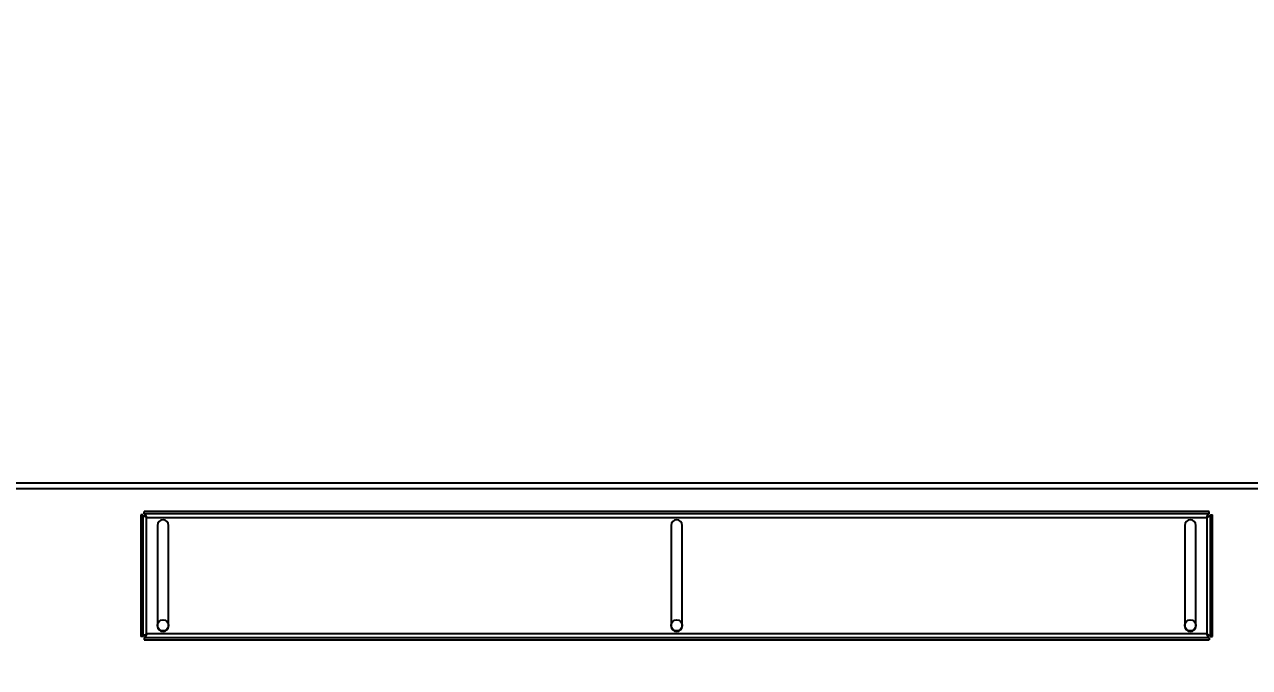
# Model space of a CAD drawing. Header units: inches. Extents: x 908 to 1218, y 246 to 442.
# Drawn here: x 1028 to 1055.42, y 329.59 to 343.99 of the extents above; entities that cross this region are included whole.
import ezdxf
from ezdxf import colors
from ezdxf.entities.mleader import LeaderData, LeaderLine
from ezdxf.math import Vec2, Vec3

# ---------------------------------------------------------------- set-up
doc = ezdxf.new("R2010")
doc.units = ezdxf.units.IN
doc.header["$MEASUREMENT"] = 0
doc.linetypes.add('PHANTOM', pattern=[0.5, 0.25, -0.05, 0.05, -0.05, 0.05, -0.05])
doc.layers.add('Hingeable', color=7, linetype='PHANTOM')

msp = doc.modelspace()

# ---------------------------------------------------------------- linework, layer by layer
at = {"linetype": 'Continuous', "lineweight": 25}
for p, q in [((975.5984, 333.7253), (1064.5984, 333.7253)), ((1064.5984, 333.5923), (975.5984, 333.5923)), ((1030.5984, 333.0061), (1030.5984, 330.2868)), ((1030.6484, 333.0061), (1030.5984, 333.0061)), ((1030.6484, 333.0061), (1030.6484, 330.2868)), ((1030.6763, 333.034), (1030.6763, 333.084)), ((1054.5206, 333.084), (1030.6763, 333.084)), ((1054.5206, 333.034), (1030.6763, 333.034)), ((1054.5206, 333.034), (1054.5206, 333.084)), ((1054.5484, 333.0061), (1054.5984, 333.0061)), ((1054.5484, 330.2868), (1054.5484, 333.0061)), ((1054.5984, 330.2868), (1054.5984, 333.0061)), ((1030.7314, 332.951), (1054.4654, 332.951)), ((1030.7314, 330.342), (1030.7314, 332.951)), ((1030.9734, 332.7715), (1030.9734, 330.5215)), ((1031.2234, 330.5215), (1031.2234, 332.7715)), ((1042.4734, 332.7715), (1042.4734, 330.5215)), ((1042.7234, 330.5215), (1042.7234, 332.7715)), ((1053.9734, 332.7715), (1053.9734, 330.5215)), ((1054.2234, 330.5215), (1054.2234, 332.7715)), ((1054.4654, 332.951), (1054.4654, 330.342)), ((1030.6484, 330.2868), (1030.5984, 330.2868)), ((1030.6763, 330.259), (1030.6763, 330.209)), ((1030.6763, 330.259), (1054.5206, 330.259)), ((1054.4654, 330.342), (1030.7314, 330.342)), ((1054.5206, 330.259), (1054.5206, 330.209)), ((1054.5484, 330.2868), (1054.5984, 330.2868)), ((1030.6763, 330.209), (1054.5206, 330.209))]:
    msp.add_line(p, q, dxfattribs=at)
for centre in [(1031.0984, 330.5342), (1042.5984, 330.5342), (1054.0984, 330.5342)]:
    msp.add_circle(centre, 0.125, dxfattribs=at)
for centre, start, end in [((1031.0984, 332.7715), 0, 180), ((1042.5984, 332.7715), 0, 180), ((1054.0984, 332.7715), 0, 180), ((1031.0984, 330.5215), 180, 0), ((1042.5984, 330.5215), 180, 0), ((1054.0984, 330.5215), 180, 0)]:
    msp.add_arc(centre, 0.125, start, end, dxfattribs=at)
for points, knots in [([(1030.7314, 332.951), (1030.7213, 332.9553), (1030.701, 332.9638), (1030.6746, 332.9767), (1030.6559, 332.9896), (1030.649, 332.9994), (1030.6485, 333.0049), (1030.6484, 333.0061)], [0, 0, 0, 0, 0.23320412, 0.4664972, 0.69976316, 0.93304216, 1, 1, 1, 1]), ([(1030.6763, 333.034), (1030.6806, 333.0329), (1030.6892, 333.0307), (1030.702, 333.0139), (1030.7149, 332.9896), (1030.7247, 332.9668), (1030.7302, 332.9539), (1030.7314, 332.951)], [0, 0, 0, 0, 0.2332227, 0.4664888, 0.6997676, 0.9330417, 1, 1, 1, 1]), ([(1054.4654, 332.951), (1054.4697, 332.9611), (1054.4783, 332.9814), (1054.4912, 333.0078), (1054.504, 333.0265), (1054.5139, 333.0334), (1054.5194, 333.0339), (1054.5206, 333.034)], [0, 0, 0, 0, 0.2332176, 0.4664862, 0.6997632, 0.9330417, 1, 1, 1, 1]), ([(1054.5484, 333.0061), (1054.5474, 333.0018), (1054.5452, 332.9933), (1054.5284, 332.9804), (1054.504, 332.9675), (1054.4813, 332.9577), (1054.4683, 332.9522), (1054.4654, 332.951)], [0, 0, 0, 0, 0.2332229, 0.4664916, 0.6997641, 0.9330449, 1, 1, 1, 1]), ([(1030.6484, 330.2868), (1030.6495, 330.2911), (1030.6517, 330.2997), (1030.6685, 330.3125), (1030.6929, 330.3254), (1030.7156, 330.3352), (1030.7285, 330.3407), (1030.7314, 330.342)], [0, 0, 0, 0, 0.2332183, 0.4664938, 0.6997772, 0.933042, 1, 1, 1, 1]), ([(1030.7314, 330.342), (1030.7272, 330.3318), (1030.7186, 330.3116), (1030.7057, 330.2852), (1030.6928, 330.2664), (1030.683, 330.2595), (1030.6775, 330.2591), (1030.6763, 330.259)], [0, 0, 0, 0, 0.2332232, 0.4664909, 0.6997687, 0.9330419, 1, 1, 1, 1]), ([(1054.5206, 330.259), (1054.5163, 330.26), (1054.5077, 330.2622), (1054.4949, 330.279), (1054.482, 330.3034), (1054.4722, 330.3261), (1054.4667, 330.3391), (1054.4654, 330.342)], [0, 0, 0, 0, 0.2332229, 0.4664903, 0.6997614, 0.9330409, 1, 1, 1, 1]), ([(1054.4654, 330.342), (1054.4756, 330.3377), (1054.4959, 330.3291), (1054.5223, 330.3162), (1054.541, 330.3034), (1054.5479, 330.2935), (1054.5483, 330.288), (1054.5484, 330.2868)], [0, 0, 0, 0, 0.233225, 0.4664945, 0.6997631, 0.9330447, 1, 1, 1, 1])]:
    msp.add_open_spline(points, degree=3, knots=knots, dxfattribs=at)

# ---------------------------------------------------------------- leaders
at = {"layer": 'Hingeable', "linetype": 'PHANTOM', "ltscale": 10}
ml = msp.add_multileader_mtext('Standard', dxfattribs=at)
ml.set_content('Hingeable, Lift Off\\PFan Assembly "Typical"', color=256)
ml.set_leader_properties()
ml.build(insert=Vec2(0, 0))
ml.multileader.update_dxf_attribs({"text_right_attachment_type": 6, "dogleg_length": 2, "arrow_head_size": 1.5})
ctx = ml.context
ctx.base_point, ctx.char_height, ctx.arrow_head_size, ctx.landing_gap_size, ctx.plane_origin = Vec3(1059.3489, 347.5814), 2, 1.5, 0.5, Vec3(1048.2907, 352.2201)
ctx.right_attachment = 6
notes = []
notes.append((ctx, [(0, (1, 1, 0), (1057.3489, 347.5814), (1, 0), 2, [(0, [(1048.2907, 352.2201)], 0, [])])]))
ctx.mtext.insert, ctx.mtext.flow_direction = Vec3(1059.8489, 348.9148), 5
for ctx, leaders in notes:
    for number, flags, end, landing, length, lines in leaders:
        leader = LeaderData()
        leader.index, (leader.has_last_leader_line, leader.has_dogleg_vector, leader.attachment_direction) = number, flags
        leader.last_leader_point, leader.dogleg_vector, leader.dogleg_length = Vec3(end), Vec3(landing), length
        for number, points, colour, breaks in lines:
            line = LeaderLine()
            line.index, line.vertices, line.color, line.breaks = number, Vec3.list(points), colors.encode_raw_color(colour), breaks
            leader.lines.append(line)
        ctx.leaders.append(leader)

doc.saveas('drawing.dxf')
